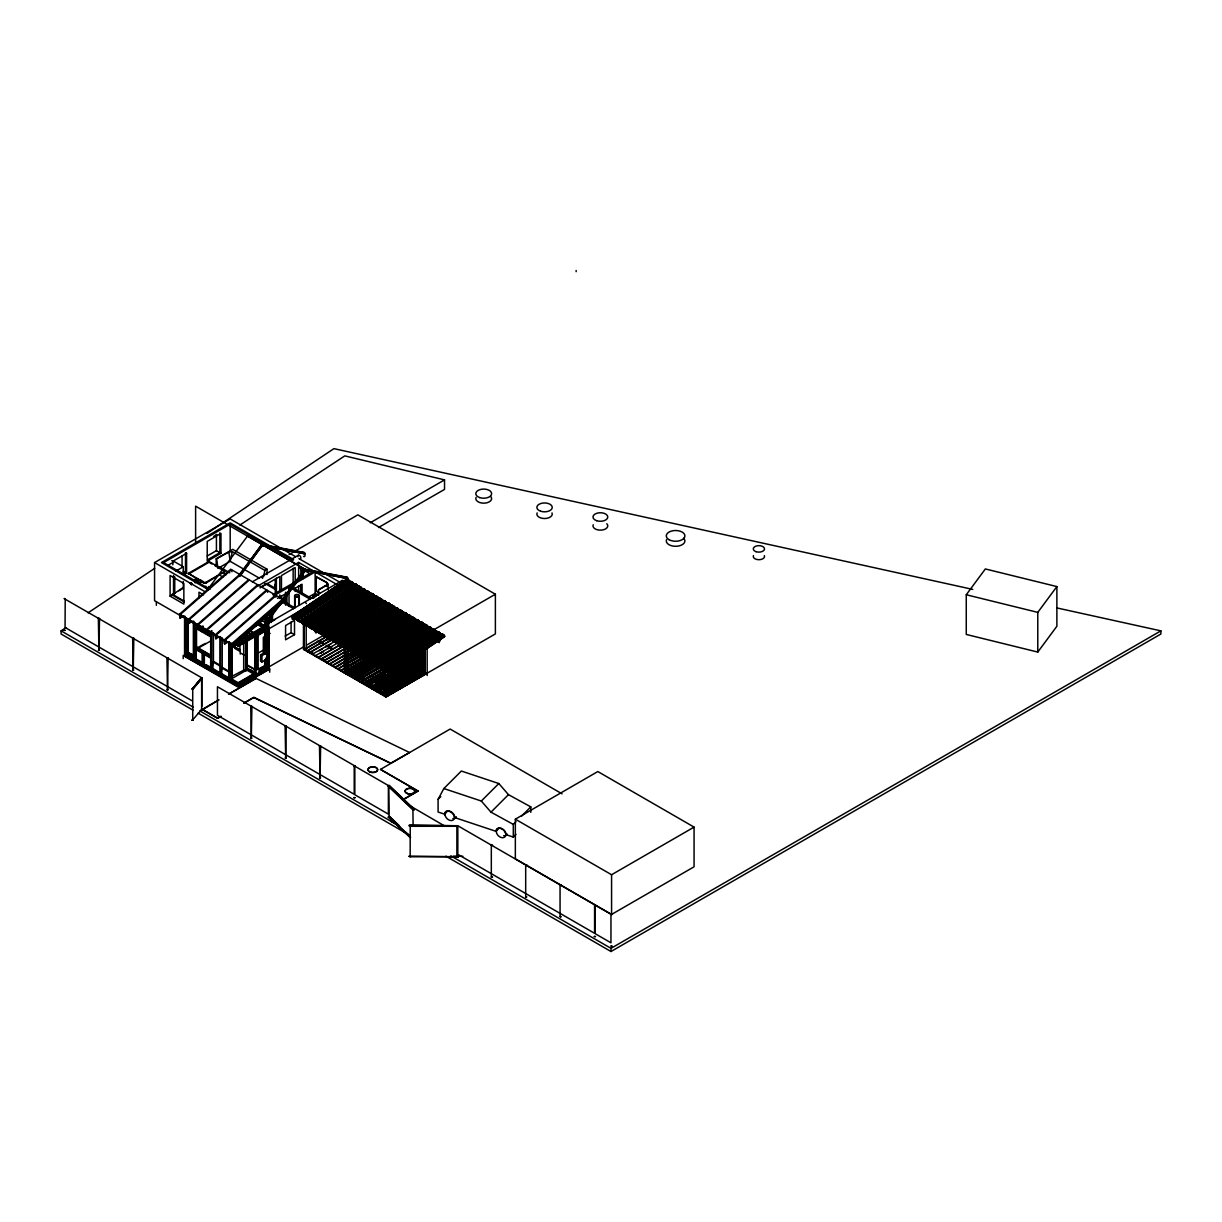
<?xml version="1.0" encoding="UTF-8"?>
<svg xmlns="http://www.w3.org/2000/svg" width="1222" height="1222" viewBox="0 0 1222 1222"><rect width="100%" height="100%" fill="white"/><g stroke="black" fill="none" stroke-linecap="round" stroke-linejoin="round"><path stroke-width="1.5" d="M304.828 553.81L261.844 545.363L304.828 553.81L304.003 552.39L261.844 544.401L240.184 574.447M276.218 607.426L267.099 619.661L267.099 620.623L268.748 620.639L268.764 624.03L267.114 624.045M304.568 568.978L304.721 570.109L283.061 599.192M193.045 689.025L191.9 688.903L192.984 689.101L201.844 678.5C199.828 677.08 204.043 678.011 201.325 678.042L192.419 688.948L201.325 678.042M218.769 699.855L202.241 709.829L201.37 709.386M267.053 574.554L267.053 569.192L264.914 570.43L232.317 551.611L230.179 561.326L220.021 567.176A3.162 1.818 -60 0 0 219.38 567.665M263.478 576.906L264.914 570.43M98.371 618.531L99.517 618.454L98.936 650.532L98.356 618.454L99.501 618.531M98.356 650.196L99.517 650.196M132.663 638.342L133.824 638.251L133.229 670.328L132.648 638.251L133.824 638.251M132.663 670.084L133.824 669.992M166.94 658.047L168.117 658.047L167.536 690.14L166.94 658.047L168.117 658.047M166.971 689.88L168.117 689.804M250.754 706.515L251.9 706.423L251.32 738.516L250.739 706.423L251.9 706.423M250.739 738.18L251.9 738.18M285.123 726.357L286.269 726.265L285.688 758.358L285.108 726.265L286.269 726.265M285.123 758.098L286.269 758.022M319.492 746.199L320.638 746.107L320.057 778.2L319.477 746.107L320.638 746.107M319.492 777.94L320.638 777.864M491.32 845.318L492.481 845.318L491.32 845.318L491.32 877.075L492.481 877.075L491.32 877.075M525.689 865.161L526.85 865.161L525.689 865.161L525.689 896.917L526.85 896.917L525.704 896.826M560.058 885.003L561.219 885.003L560.058 885.003L560.058 916.76L561.203 916.851L560.226 916.515M515.99 834.397L513.301 837.085L506.091 834.687A5.835 4.124 45 0 0 501.035 828.241A5.835 4.124 45 0 0 495.995 831.327L454.737 817.579A5.835 4.124 45 0 0 449.696 811.133A5.835 4.124 45 0 0 444.64 814.203L438.087 812.019L438.087 799.325L443.846 788.541L461.351 771.036L498.82 783.531L508.474 794.651L530.806 806.887L530.806 812.324M423.163 675.445L425.103 672.085M387.985 675.858L389.864 672.619M387.985 678.103L391.788 671.55M387.985 679.539L393.53 669.977M387.985 681.784L395.485 668.862M387.985 683.419L397.226 667.487M387.985 685.664L399.197 666.326M387.985 687.115L400.327 665.807M387.985 689.345L402.802 663.76M387.985 690.98L403.123 664.86M387.985 693.225L407.033 660.323M387.985 694.676L407.674 660.659M388.993 695.181L410.561 657.925M390.414 694.356L411.035 658.719M392.354 693.241L413.876 656.061M393.606 692.507L414.609 656.245M395.546 691.392L416.519 655.175M396.967 690.583L418.535 653.327L401.534 664.89M398.907 689.452L420.429 652.304M400.159 688.734L422.323 650.455M402.099 687.619L424.187 649.508M403.504 686.795L425.103 649.554M405.46 685.679L425.103 651.784M406.697 684.946L425.103 653.235M408.637 683.831L425.103 655.481M410.057 683.006L425.103 657.115M419.803 677.385L425.103 668.266M411.997 681.891L425.103 659.361M413.25 681.173L425.103 660.797M415.19 680.058L425.103 663.042M421.743 676.27L425.103 670.496M416.61 679.233L425.103 664.676M418.55 678.103L425.103 666.922M457.12 825.721L409.003 825.4L409.569 826.286L409.569 825.14L457.532 825.812M966.266 594.747L985.344 568.948L1056.877 586.575L1056.877 626.26L1037.784 652.074L966.266 634.447L966.266 594.747L1037.784 612.375L1056.877 586.575M247.562 536.015L209.924 586.529M239.054 574.997L261.844 544.401M239.879 575.47L262.669 544.89L304.828 552.863M239.863 576.448L262.669 544.89M281.915 599.773L304.721 569.162L346.88 577.135L347.705 578.571L304.721 570.109L347.705 578.571M268.229 619.096L277.363 606.845M347.705 577.609L305.546 569.635L267.924 620.15L267.939 624.503M192.419 688.948L201.325 678.363M312.771 598.322L312.74 596.397L314.115 596A10.341 5.973 0 0 1 316.101 596.367M312.74 597.97L314.115 597.589A10.341 5.973 0 0 1 314.787 597.68M438.087 799.325L440.775 796.622M444.64 814.203L446.58 812.263M443.846 788.541L481.315 801.036L498.82 783.531M481.315 801.036L490.969 812.156L508.474 794.651M495.995 831.327L497.934 829.371M513.301 837.085L513.301 824.392L515.99 821.703M521.382 816.311L530.806 806.887M233.066 645.216L179.42 614.147L233.066 645.216L284.344 600.17L230.729 569.223L179.451 614.254L180.138 618.149L183.392 616.27M239.695 574.477L188.387 619.417L189.074 623.296L192.328 621.433M240.383 574.875L189.074 619.814L189.074 623.296M248.631 579.64L197.322 624.579L198.01 628.459L201.263 626.581M249.319 580.038L198.01 624.977L198.01 628.459M257.567 584.803L206.258 629.727L206.258 633.225L211.818 630.812M258.254 585.201L206.946 630.124L206.946 633.622M266.503 589.966L215.194 634.89L215.882 638.785L219.135 636.906M276.126 595.511L224.817 640.45L224.817 643.933L224.13 643.536L224.13 640.053L275.439 595.114L275.928 597.146M282.588 599.254L231.279 644.177L231.279 647.675L267.71 627.436L267.022 615.338L267.022 620.929M236.488 643.077L283.764 601.667L283.275 599.651L231.966 644.574L231.966 648.072M393.53 820.726L389.436 816.892L388.306 817.396L389.375 817.304L388.459 817.243L410.287 837.696M291.371 616.591L346.773 579.106L349.11 580.694L293.601 618.164L291.355 616.759A2.444 1.283 55.9 0 1 293.311 617.965A2.429 1.283 55.9 0 0 295.357 619.157A2.444 1.283 55.9 0 1 297.435 620.348A2.429 1.283 55.9 0 0 299.497 621.54A2.444 1.283 55.9 0 1 301.559 622.731A2.429 1.283 55.9 0 0 303.621 623.923A2.444 1.283 55.9 0 1 305.699 625.114A2.429 1.283 55.9 0 0 307.745 626.306A2.444 1.283 55.9 0 1 309.823 627.497A2.429 1.283 55.9 0 0 311.87 628.688A2.444 1.283 55.9 0 1 313.947 629.88A2.429 1.283 55.9 0 0 316.009 631.071A2.444 1.283 55.9 0 1 318.087 632.263A2.429 1.283 55.9 0 0 320.133 633.454A2.444 1.283 55.9 0 1 322.211 634.646A2.429 1.283 55.9 0 0 324.258 635.837A2.444 1.283 55.9 0 1 326.335 637.029A2.429 1.283 55.9 0 0 328.397 638.22A2.444 1.283 55.9 0 1 330.459 639.412A2.429 1.283 55.9 0 0 332.521 640.603A2.444 1.283 55.9 0 1 334.599 641.794A2.429 1.283 55.9 0 0 336.646 643.001A2.444 1.283 55.9 0 1 338.723 644.177A2.429 1.283 55.9 0 0 340.785 645.384A2.444 1.283 55.9 0 1 342.847 646.575A2.429 1.283 55.9 0 0 344.91 647.767A2.444 1.283 55.9 0 1 346.987 648.958A2.429 1.283 55.9 0 0 349.034 650.15A2.444 1.283 55.9 0 1 351.111 651.341A2.429 1.283 55.9 0 0 353.158 652.533A2.444 1.283 55.9 0 1 355.235 653.724L411.035 616.453M291.355 616.759L346.972 579.091M299.787 611.397L342.053 582.833M292.577 617.064L348.041 579.564M322.394 597.13L327.099 593.953M292.99 617.461L348.469 579.961M348.774 580.313L293.295 617.813L348.789 580.465A2.429 1.283 55.9 0 0 350.836 581.657A2.444 1.283 55.9 0 1 352.914 582.848A2.429 1.283 55.9 0 0 354.96 584.04A2.444 1.283 55.9 0 1 357.038 585.231A2.429 1.283 55.9 0 0 359.1 586.423A2.444 1.283 55.9 0 1 361.162 587.614A2.429 1.283 55.9 0 0 363.224 588.805A2.444 1.283 55.9 0 1 365.302 589.997A2.429 1.283 55.9 0 0 367.348 591.188A2.444 1.283 55.9 0 1 369.426 592.38A2.429 1.283 55.9 0 0 371.488 593.571A2.444 1.283 55.9 0 1 373.55 594.763A2.429 1.283 55.9 0 0 375.612 595.954A2.444 1.283 55.9 0 1 377.69 597.146A2.429 1.283 55.9 0 0 379.737 598.337A2.444 1.283 55.9 0 1 381.814 599.528A2.429 1.283 55.9 0 0 383.861 600.72A2.444 1.283 55.9 0 1 385.938 601.911A2.429 1.283 55.9 0 0 388 603.103A2.444 1.283 55.9 0 1 390.062 604.294A2.429 1.283 55.9 0 0 392.125 605.486A2.444 1.283 55.9 0 1 394.202 606.677A2.429 1.283 55.9 0 0 396.249 607.884A2.444 1.283 55.9 0 1 398.326 609.075A2.429 1.283 55.9 0 0 400.388 610.267A2.444 1.283 55.9 0 1 402.45 611.458A2.429 1.283 55.9 0 0 404.513 612.65A2.444 1.283 55.9 0 1 406.59 613.841A2.429 1.283 55.9 0 0 408.637 615.033A2.444 1.283 55.9 0 1 410.714 616.224A2.429 1.283 55.9 0 0 412.776 617.416A2.444 1.283 55.9 0 1 414.838 618.607A2.429 1.283 55.9 0 0 416.901 619.798A2.444 1.283 55.9 0 1 418.978 620.99A2.429 1.283 55.9 0 0 421.025 622.181A2.444 1.283 55.9 0 1 423.102 623.373A2.429 1.283 55.9 0 0 425.149 624.564A2.444 1.283 55.9 0 1 427.226 625.756A2.429 1.283 55.9 0 0 429.289 626.947A2.444 1.283 55.9 0 1 431.351 628.139A2.429 1.283 55.9 0 0 433.413 629.33A2.444 1.283 55.9 0 1 435.49 630.521A2.429 1.283 55.9 0 0 437.537 631.713A2.444 1.283 55.9 0 1 439.615 632.904A2.429 1.283 55.9 0 0 441.677 634.096A2.444 1.283 55.9 0 1 443.739 635.287A2.429 1.283 55.9 0 0 444.808 636.265L389.314 673.612A2.429 1.283 55.9 0 1 388.26 672.635M382.333 669.045L437.537 631.56L439.935 633.149A2.429 1.283 55.9 0 0 440.668 633.729L443.662 634.89L443.83 637.166L388.367 674.666L388.168 672.237L291.966 616.682L292.15 619.111L295.663 617.599M293.631 618.195A2.429 1.283 55.9 0 0 294.349 618.79L349.828 581.29L353.234 583.093A2.429 1.283 55.9 0 0 354.655 583.917M294.349 618.79L350.195 581.458M294.533 618.882L350.561 581.535M295.357 619.157L351.111 581.473M294.899 619.004L296.732 619.478L352.18 581.947M296.732 619.478L352.593 582.344M297.083 619.798L352.898 582.695M297.435 620.348L352.914 582.848M297.42 620.196L353.204 583.047M297.756 620.593A2.429 1.283 55.9 0 0 299.191 621.418L355.235 583.856L299.497 621.54M299.634 621.356L300.856 621.861L356.305 584.33L357.359 585.475A2.429 1.283 55.9 0 0 358.092 586.056L361.483 587.858L305.989 625.313L302.613 623.556L358.275 586.148M300.856 621.861L356.732 584.727M357.023 585.078L301.559 622.578L357.038 585.231M357.328 585.43L301.849 622.93L301.223 622.197M302.98 623.724L358.626 586.27M303.468 623.8L358.825 586.3M303.621 623.923L359.36 586.239M304.95 624.213L360.429 586.713M305.378 624.61L360.857 587.11M305.699 625.114L361.162 587.461M310.113 627.696L365.592 590.195L363.224 588.653L307.47 626.183L310.144 627.741A2.429 1.283 55.9 0 0 310.877 628.322L314.268 630.124A2.429 1.283 55.9 0 0 315.704 630.949M307.745 626.306L363.484 588.637M309.09 626.611L364.568 589.111M309.502 626.993L364.981 589.493M309.823 627.497L365.286 589.844M310.877 628.322L366.34 590.822L369.747 592.624L314.237 630.078M311.06 628.413L366.524 590.913M311.228 628.49L366.875 591.036M311.579 628.566L367.348 591.036M311.87 628.688L367.623 591.02M313.214 628.994L368.693 591.494M313.642 629.376L369.12 591.876M313.947 629.88L369.411 592.227M370.129 593.296L315.337 630.338L315.52 632.599L373.245 594.259L373.871 595.007A2.429 1.283 55.9 0 0 374.604 595.588L378.01 597.39A2.429 1.283 55.9 0 0 379.431 598.215L382.135 599.773L326.625 637.242M370.816 593.693L316.024 630.735L316.208 632.996M373.214 594.228L371.473 593.418L316.269 630.903M316.009 631.071L371.748 593.403M316.467 630.919L317.369 631.392L372.817 593.877M373.55 594.61L318.071 632.11L317.369 631.392M373.55 594.763L318.407 632.507A2.429 1.283 55.9 0 0 319.125 633.088L322.532 634.89L377.965 597.359M318.362 632.461L373.84 594.961M319.125 633.088L374.604 595.588M319.309 633.179L374.971 595.756M319.66 633.302L375.337 595.832M320.133 633.454L375.872 595.786M321.478 633.76L376.941 596.26M321.89 634.142L377.369 596.642M322.196 634.493L377.674 596.993L322.211 634.646M379.462 598.215L323.983 635.715L326.656 637.273M324.258 635.837L380.011 598.169M325.602 636.143L381.081 598.643M326.03 636.525L381.493 599.024M381.799 599.376L326.32 636.876L381.814 599.528M382.501 600.445L327.71 637.472L327.893 639.748L385.205 601.025M386.259 602.156L383.051 600.445L327.389 637.853L330.78 639.656L386.228 602.125M383.219 600.521L327.756 638.021L383.586 600.598M328.397 638.22L384.136 600.552M330.154 638.907L385.633 601.407M330.459 639.412L385.923 601.759M332.521 640.603L388.26 602.935L332.247 640.481L334.92 642.039A2.429 1.283 55.9 0 0 335.638 642.619L339.044 644.422A2.429 1.283 55.9 0 0 340.48 645.247L343.168 646.805M333.866 640.908L389.329 603.408L390.383 604.539M334.278 641.29L389.757 603.79M334.599 641.794L390.062 604.142M334.889 642.008L390.353 604.508M335.638 642.619L391.116 605.119L394.523 606.922A2.429 1.283 55.9 0 0 395.943 607.746L398.647 609.304A2.429 1.283 55.9 0 0 399.38 609.885L402.771 611.687M335.821 642.726L391.3 605.226M336.004 642.787L391.651 605.333M336.34 642.864L392.125 605.333M336.646 642.986L392.399 605.318M337.99 643.291L393.469 605.791M338.418 643.673L393.881 606.173M338.723 644.177L394.187 606.54M339.013 644.391L394.492 606.891M355.052 633.638L339.395 644.223L339.579 646.499L342.404 644.59M361.315 629.406L392.629 608.25M340.51 645.247L396.249 607.731M340.785 645.384L396.524 607.701M342.114 645.674L397.593 608.174M342.542 646.056L398.021 608.556M342.847 646.423L398.311 608.923M342.847 646.575L398.326 609.075M343.138 646.774L398.616 609.274M399.38 609.885L343.901 647.385L347.308 649.188L402.741 611.657M344.085 647.492L399.731 610.053M344.436 647.614L400.113 610.129M344.91 647.767L400.648 610.083M346.238 648.057L401.717 610.557M346.666 648.439L402.145 610.939M346.972 648.806L402.45 611.306L346.987 648.958M349.034 650.15L404.772 612.466L406.911 614.07L351.401 651.54L349.492 649.997M405.857 612.94L350.378 650.44L351.264 653.235L351.081 650.975M350.79 650.837L406.269 613.337M351.096 651.189L406.575 613.688M351.111 651.341L406.59 613.841M355.22 653.571L410.699 616.071L407.812 614.758L352.165 652.151L355.556 653.953A2.429 1.283 55.9 0 0 356.992 654.778L359.68 656.336A2.429 1.283 55.9 0 0 360.414 656.932L363.82 658.719L419.253 621.188M352.516 652.319L407.995 614.819M352.7 652.38L408.362 614.895M353.158 652.533L408.912 614.849M354.502 652.823L409.981 615.323M354.93 653.22L410.409 615.72M355.526 653.923L411.004 616.423M357.023 654.778L412.761 617.263L415.159 618.836A2.429 1.283 55.9 0 0 415.892 619.432L419.299 621.219A2.429 1.283 55.9 0 0 420.719 622.044M355.235 653.724A2.429 1.283 55.9 0 0 357.298 654.916L413.036 617.232M358.626 655.206L414.105 617.706M359.054 655.603L414.533 618.103M357.298 654.916A2.444 1.283 55.9 0 1 359.36 656.107L414.838 618.454M359.65 656.306L415.129 618.806M360.414 656.932L415.892 619.432M360.597 657.024L416.076 619.523M360.78 657.1L416.427 619.646M361.116 657.161L416.885 619.646M359.375 656.107A2.429 1.283 55.9 0 0 361.422 657.299L417.16 619.615M407.476 626.626L410.607 624.518M362.766 657.589L418.23 620.089M363.178 657.986L418.657 620.486M361.437 657.299A2.444 1.283 55.9 0 1 363.499 658.49L418.963 620.837M363.499 658.49A2.429 1.283 55.9 0 0 365.546 659.681L421.025 622.029L365.271 659.544L367.944 661.102L423.392 623.571M366.89 659.972L422.369 622.472L423.423 623.602M367.318 660.369L422.781 622.869M365.561 659.681A2.444 1.283 55.9 0 1 367.623 660.873L423.087 623.22M424.508 624.366L368.677 661.698L424.508 624.366L427.547 625.985M368.861 661.789L424.874 624.427M367.623 660.873A2.429 1.283 55.9 0 0 369.686 662.064L425.424 624.381M369.212 661.912L371.045 662.385L426.493 624.854M371.045 662.385L426.921 625.252M371.748 663.103L427.211 625.603M369.686 662.064A2.444 1.283 55.9 0 1 371.748 663.256L427.226 625.756M427.517 625.954L372.038 663.454L371.412 662.706M371.748 663.256A2.429 1.283 55.9 0 0 373.81 664.447L429.548 626.764L431.672 628.383L376.177 665.837L373.535 664.325L429.548 626.764M377.567 662.339L374.436 664.447L374.619 666.723L373.749 664.05M375.154 664.737L430.618 627.237M375.566 665.135L431.045 627.634M375.872 665.486L431.351 627.986M373.81 664.447A2.444 1.283 55.9 0 1 375.887 665.639L431.351 628.139M376.208 665.883A2.429 1.283 55.9 0 0 376.926 666.464L432.588 629.055L435.811 630.766A2.429 1.283 55.9 0 0 437.232 631.591L437.537 631.56M376.926 666.464L432.771 629.131M377.293 666.632L433.138 629.208M377.461 666.677L433.673 629.147M379.278 667.12L434.757 629.62M379.706 667.518L435.169 630.017M379.996 667.869L435.475 630.369M375.887 665.639A2.429 1.283 55.9 0 0 377.934 666.83A2.444 1.283 55.9 0 1 380.011 668.022L435.49 630.521M377.919 666.677L380.332 668.266L435.78 630.72M380.011 668.022A2.429 1.283 55.9 0 0 382.074 669.213L437.812 631.53M383.403 669.503L438.881 632.003M382.532 669.06L383.8 669.87L439.309 632.4M382.074 669.213A2.444 1.283 55.9 0 1 384.136 670.404L439.599 632.752M384.426 670.603L439.905 633.103M440.668 633.729L385.19 671.229L388.596 673.032L444.029 635.486A2.429 1.283 55.9 0 0 444.793 636.112L389.314 673.612M385.373 671.321L440.852 633.821M385.556 671.397L441.203 633.943M385.892 671.474L441.661 633.943M384.136 670.404A2.429 1.283 55.9 0 0 386.198 671.596L441.936 633.928M387.527 671.901L443.006 634.401L444.06 635.532M387.954 672.283L443.433 634.783M443.739 635.135L388.275 672.787A2.444 1.283 55.9 0 0 386.198 671.596M390.75 672.176L395.378 669.06M421.575 651.341L429.273 646.133M432.359 644.055L436.987 640.924M193.213 710.303L61.1 634.019L61.1 630.858L65.866 627.68M88.06 612.848L154.675 568.352M207.022 533.388L333.911 448.642L972.773 589.401M239.879 525.063L344.803 455.882L444.533 479.879L444.533 489.396L378.515 527.507M345.765 673.368L382.914 694.814L384.533 693.821M384.533 691.591L380.928 693.668M215.087 635.593L154.568 600.689L154.568 562.578L230.179 518.938L295.617 556.713M163.641 562.578L230.179 524.177L230.179 550.832M213.758 536.351L216.813 534.579M171.752 560.608L172.852 561.234L186.599 553.291L186.599 573.149L183.544 574.905M168.407 565.068L174.364 561.631L183.3 566.794L183.3 574.08M175.861 571.086L183.3 566.794M207.266 555.964L216.431 550.679L220.968 553.306L220.968 533.449L207.221 541.392L207.221 561.234L220.968 553.306M182.445 574.264L185.5 572.507L185.5 552.665L186.599 553.291M207.648 559.722L219.868 552.665L219.868 532.823M188.387 573.378L209.008 561.478L224.13 570.2A1.94 1.115 0 0 1 224.13 571.789L206.258 582.909A1.94 1.115 0 0 1 203.509 582.909L188.387 573.378L203.509 582.115A1.94 1.115 0 0 0 206.258 582.115L224.13 571.789M188.387 574.172L209.008 562.273L212.032 564.014M216.187 566.015L216.187 558.866L232.684 549.35L267.053 569.192M216.187 558.866L228.881 552.1L232.317 551.611M195.199 582.909L195.199 579.213L196.711 578.342L198.224 579.213L198.224 582.909M190.632 583.016L192.037 583.551L191.61 584.528L190.189 583.154L191.335 584.834L191.228 582.68M183.132 587.538L172.165 594.961L184.385 602.018M198.224 579.213L196.711 580.083L195.199 579.213M178.84 590.806L183.3 588.225M170.102 596.153L183.85 604.096L183.85 583.459L170.102 575.516L170.102 596.153L174.639 593.541L174.639 576.662M197.597 581.794L200.866 579.9M199.66 583.062L202.883 581.198M289.11 554.544L357.863 514.844L495.384 594.228L495.384 633.913L385.938 696.952L303.453 649.34L303.453 623.037M252.312 581.84L298.336 555.277M257.735 586.041L298.642 562.426L337.822 585.048M370.266 522.756L444.533 479.879M260.454 587.278L267.053 583.474M260.087 587.858L279.807 576.478L279.807 591.173M202.165 629.391L195.566 625.588L193.916 626.535L211.238 636.54M197.322 628.062L200.576 626.183M202.165 631.3L202.165 626.214L203.264 626.214M202.165 631.942L204.364 630.659M202.715 632.248L204.364 631.3M206.258 633.225L209.512 631.346M272.857 594.778L313.764 571.163M220.036 672.726L212.888 668.602L211.238 669.564L211.788 631.148M273.896 595.756L315.139 571.957L315.139 594.808M277.531 598.429L286.956 592.991L286.956 604.096M293.249 589.355L302.078 584.253L302.078 593.51M225.734 678.088L186.218 655.267L186.08 651.54L193.366 654.946M320.027 593.266L315.902 590.883L315.902 576.601L327.175 582.787L327.175 586.361M193.916 647.813L195.566 647.492M211.131 655.359L196.528 646.942L194.466 648.134L210.688 657.497M197.964 647.538L203.723 644.208M183.88 655.832L238.87 686.779M198.651 647.935L205.846 643.78L205.159 643.383M206.396 643.459L211.345 640.603M315.902 576.601L327.175 582.787M255.001 625.725L259.874 622.899M315.902 590.883L318.927 592.303M318.514 589.844L328.138 584.284L318.514 589.844L318.514 595.343M224.817 643.933L228.071 642.069M252.435 627.986L260.561 623.296L260.561 620.929M308.265 597.268L315.139 593.296L318.407 595.19M229.935 643.52L228.835 643.52M268.122 623.235L342.099 580.526M269.665 622.609L275.225 619.401M241.299 639.182L245.607 636.066M236.09 642.512L264.96 625.847L264.96 617.141L265.648 617.538L265.648 626.244L259.049 622.426M241.116 639.931L246.157 637.013M231.279 647.675L242.659 641.107M245.897 639.228L267.022 627.039L268.809 628.062L268.809 668.709M267.16 627.115L238.183 644.483M209.161 655.328L204.364 652.579L204.364 663.683L202.715 664.631L202.715 653.526M231.279 645.292L267.71 625.053L267.022 624.656L267.16 627.741L268.809 628.704L238.183 646.377L236.533 644.788L238.183 645.751L268.809 628.062M310.174 604.982L269.084 628.704L269.145 669.014M212.75 669.32L213.438 661.377L220.036 665.196M270.184 633.408L263.31 637.38L263.341 653.862M213.438 668.923L211.788 669.87L211.238 631.453M240.245 654.106L239.833 645.201M221.549 674.407L222.236 667.365L228.835 671.183M285.123 636.112L291.08 632.675L294.517 634.661L294.517 620.364L285.581 625.527L285.581 639.809L294.517 634.661M221.686 673.689L220.036 674.636L220.036 636.54M257.842 653.281L263.341 650.119M260.561 654.839L266.06 651.662L267.435 652.456L267.435 658.811L261.936 661.988L260.561 661.194L260.561 654.839L261.936 655.634L267.435 652.456M231.706 676.469L244.232 669.87M246.432 641.718L246.569 668.526L247.256 668.129M230.21 677.339L232.134 678.454L246.157 670.359M257.766 669.198L265.648 665.44L265.648 668.144L258.453 672.299M258.453 669.595L265.648 665.44M238.183 682.731L255.367 672.818M256.055 672.574L254.818 673.291L246.569 668.526M260.378 670.084L265.235 667.273M230.973 678.561L238.595 682.976L256.055 672.894M259.217 671.077L264.96 667.747L264.96 665.043M269.084 666.8L303.606 646.866M306.89 644.972L324.976 634.539M186.08 653.923L238.901 684.412L269.145 666.952M257.979 673.689L268.26 667.12M184.568 654.793L238.183 685.756L268.809 668.067M269.145 668.22L238.901 685.695L229.033 679.982M267.557 669.946L238.901 686.489L238.901 684.412M269.711 672.222L269.711 668.984L238.183 687.176L183.193 655.435L183.193 658.673M327.313 636.036L304.141 649.417L306.829 650.883L328.275 638.51M325.587 637.349L304.141 649.737L304.141 623.296M255.963 678.393L228.621 694.172L255.963 678.393L409.553 752.508L390.673 763.246L253.825 697.35L243.972 703.032M202.287 709.417L218.769 700.007M328.474 638.617L306.89 651.326M320.088 643.704L323.463 641.84M331.086 640.129L309.64 652.517L306.966 651.357M309.777 652.67L332.949 639.289M335.76 640.924L312.465 654.137L309.853 652.624M319.125 650.761L322.501 648.897M325.724 646.957L330.75 644.131M338.586 642.558L315.276 655.771L312.664 654.259M320.301 653.342L323.601 651.433L320.363 653.388M341.259 644.177L318.102 657.39L315.413 656.245M341.396 644.177L318.239 657.558L320.912 659.025L344.085 645.812M202.363 709.34L217.699 718.2L220.983 716.306M202.394 709.585L217.699 718.353L220.983 716.459M243.972 703.185L253.825 697.502L390.673 763.246M344.222 645.812L321.05 659.498M345.246 648.378L323.738 660.644L321.126 659.147M345.383 648.378L323.876 661.117M328.825 658.261L332.124 656.367M337.073 653.51L340.373 651.601M326.686 662.752L344.91 651.922L326.549 662.278L323.937 660.766M345.872 654.381L329.375 663.897L326.763 662.4M346.009 654.534L329.512 664.371M342.634 656.718L346.009 654.855M345.383 657.91L332.185 665.532L329.573 664.02M348.682 656L353.632 653.144M345.597 658.032L332.323 666.005M350.409 655.175L353.769 653.312M337.211 663.103L340.571 661.239M344.91 661.438L335.011 667.151L332.399 665.654M348.209 659.529L356.457 654.778M345.108 661.56L335.149 667.64M348.27 659.651L356.656 654.9M338.372 665.685L341.748 663.821M344.421 664.967L337.822 668.785L335.21 667.273M359.268 656.397L347.72 663.072L359.482 656.52M337.959 669.259L344.635 665.089M362.094 658.032L340.648 670.404L338.036 668.908M362.292 658.154L340.785 670.893M352.257 664.172L355.633 662.309M348.407 669.182L364.904 659.651M366.768 658.826L343.596 672.512M346.895 670.603L350.195 668.709M346.284 673.658L369.38 660.323M346.345 674.101L369.579 660.445M349.095 675.292L370.541 662.904M370.755 663.027L349.232 675.445M353.57 675.965L373.565 664.661M433.168 630.155L495.384 594.228M354.869 679.02L374.742 667.243M357.557 680.165L380.852 666.952M360.918 678.699L364.217 676.805L360.994 678.745M361.086 679.172L364.293 677.309M360.368 681.8L383.54 668.587L360.505 681.952M362.155 681.326L365.454 679.417M370.403 676.56L373.703 674.651M378.652 671.795L381.951 669.9M386.351 670.206L363.194 683.434L384.533 671.26M363.331 683.587L384.838 671.168M367.654 684.106L384.227 674.697M367.791 684.259L384.365 674.697M397.486 667.12L402.435 664.264M368.968 687.161L372.191 684.9M375.429 682.869L383.739 678.225L375.566 683.037M386.977 676.209L410.21 663.347M368.968 686.84L372.328 684.9M387.114 676.362L410.271 662.996L412.883 664.493L371.641 688.307M401.885 668.067L405.261 666.204M384.533 684.183L374.375 689.895L415.709 666.127L413.097 664.615L371.778 688.78M377.277 691.56L418.52 667.747L415.908 666.25L374.604 690.415M377.354 692.003L382.364 689.177M393.851 682.472L397.211 680.608M380.103 693.195L421.483 669.855M383.54 691.759L380.164 693.622L421.544 669.503L424.156 671L382.914 694.814M395.012 685.053L400.037 682.243M403.26 680.287L406.636 678.424M387.939 695.333L424.92 674.3M427.165 673.139L385.908 696.937L385.908 672.39M380.5 769.417L418.031 791.077L380.5 769.417L450.139 729.045L562.089 793.857M402.649 799.799L418.031 790.924M402.649 799.967L418.031 791.077M515.348 819.183L597.833 771.556L694.065 827.111L694.065 866.795L611.58 914.423L515.348 858.867L515.348 819.183L611.58 874.738L694.065 827.111M450.826 855.858L611 948.333L1160.9 630.858L1160.9 634.019L611 951.51L445.862 856.164M345.765 670.771L365.638 659.422M345.765 672.421L368.769 659.269M346.895 674.025L369.273 661.194M348.148 674.743L370.526 661.927M350.088 675.858L372.466 663.042M351.508 676.683L372.618 664.6M353.448 677.813L374.558 665.715M354.701 678.531L376.682 665.944M356.641 679.646L379.599 666.509M358.061 680.471L381.233 667.227M345.765 660.98L357.236 654.442M345.765 663.21L359.65 655.298M345.765 664.844L360.566 656.413M345.765 667.09L362.919 657.299M345.765 668.541L362.14 659.177M360.001 681.586L381.264 669.442M361.254 682.319L384.533 669.014M364.614 684.259L384.533 672.91M366.569 685.374L384.533 675.14M345.765 657.283L355.648 651.677M345.765 659.529L356.503 653.419M367.822 686.092L384.533 676.591M369.762 687.222L384.533 678.836M345.765 653.419L350.683 650.639M345.765 655.649L351.783 652.243M371.183 688.047L384.533 680.471M373.122 689.162L384.533 682.716M345.765 651.968L350.21 649.462M376.33 691.01L384.533 686.428M377.766 691.835L384.533 688.062M379.721 692.966L384.533 690.308M439.172 642.512L439.874 639.748L439.172 642.512L436.193 640.71M388.443 817.243L389.436 816.418L398.983 825.369M389.375 785.563L388.291 785.731L389.375 785.563L414.258 809.269L413.25 809.621L388.382 785.899L389.375 785.563L388.382 786.388L413.25 810.094L414.258 809.269L413.25 810.094M413.25 809.621L414.258 809.269M404.36 612.512L349.309 649.967M409.569 826.286L457.532 826.286M410.164 856.103L456.982 856.744L410.164 856.775L410.164 855.629M453.454 856.133L462.878 856.301M355.266 583.856L356.335 584.36M388.291 602.935L389.36 603.424M421.33 621.998L422.4 622.502M1056.602 607.869L1160.9 630.858M275.821 584.712L275.042 584.498L275.622 589.539M490.969 812.156L513.301 824.392M268.748 620.639L267.099 619.661M267.099 620.639L267.924 621.112L305.546 570.582L305.393 569.452M267.939 623.556L268.764 624.03M348.377 580.587L442.96 635.196M348.392 580.74L382.639 600.521M385.892 602.4L398.937 609.931M407.094 614.635L441.341 634.417M443.83 637.166L442.975 634.493M298.886 558.607L339.792 582.207M293.586 559.508L230.179 522.894L161.441 562.578L208.595 589.798M229.079 523.535L293.005 560.44M305.546 569.635L195.612 506.168L195.612 542.858M298.642 567.191L309.227 573.301M290.393 586.239L311.457 598.398M310.083 599.192L289.018 587.034L289.018 606.081M407.461 661.362L410.073 662.874M421.346 669.381L418.734 667.869L377.415 692.034M407.384 661.713L424.233 671.443L383.051 695.287M286.956 592.991L285.581 592.196L285.581 605.15M259.507 578.25L230.179 561.326L228.881 552.1M424.324 673.551L387.863 695.211L386.61 694.478M424.416 673.933L425.103 674.33L425.103 647.95M266.839 583.429L275.026 588.149M264.777 583.352L276.264 589.982M397.99 666.448L401.045 668.22L401.733 665.44L401.733 667.823M283.626 601.377L294.96 607.93M282.251 602.171L293.586 608.709M220.021 567.176L229.797 572.828M215.057 565.755L224.13 570.995A1.94 1.115 0 0 1 224.13 572.583M222.847 572.782L226.116 574.661M219.456 575.043L222.74 576.937M291.966 616.835L388.184 672.39M327.893 639.748L327.022 637.074M339.579 646.499L338.708 643.826M388.367 674.666L387.496 671.993M323.479 643.429L317.888 641L322.791 643.826M326.732 645.323L331.636 648.149M326.06 645.72L330.948 648.546M183.208 571.178L186.599 573.149M162.541 561.952L209.94 589.31M260.928 620.012L265.816 622.853M309.655 651.326L312.878 653.19M377.766 690.644L382.669 693.485M154.568 562.578L205.281 591.86M259.049 623.067L264.181 625.863M304.141 648.943L312.19 653.587M315.398 655.435L320.225 658.23M323.448 660.079L328.275 662.874M344.36 672.161L345.047 672.558L344.36 672.955L344.36 646.514M377.766 691.438L382.669 694.279M340.846 670.527L343.535 672.467M383.128 694.936L384.472 695.715M268.26 629.025L255.505 637.013L246.707 631.942M257.399 623.373L265.51 628.704M257.338 623.984L263.906 627.772M256.925 624.213L263.127 627.803M203.555 594.839L198.972 592.196L198.972 597.818M249.685 630.476L254.161 633.057M249.594 630.751L254.039 633.317M255.505 634.157L257.43 635.272L257.43 668.281M248.173 632.141L255.505 636.387L255.505 675.751L254.955 636.693M245.607 633.836L246.157 670.985L246.707 640.038M172.165 594.167L184.385 601.224M266.06 658.016L267.435 658.811M220.036 638.449L223.886 640.664M233.142 646.041L239.68 649.814M232.928 646.041L239.512 649.844M203.814 630.353L211.467 634.768M234.578 648.271L239.512 651.112M199.201 628.322L210.749 634.982M269.711 668.984L238.183 685.756M240.765 653.144L244.4 655.236M264.685 667.594L267.16 669.014L267.16 629.651M193.916 627.176L211.238 637.181M251.381 670.191L254.497 671.993M246.707 667.808L255.78 673.047M246.707 670.038L254.955 674.804M196.116 647.171L210.719 655.603M203.814 652.258L196.116 647.813L194.466 648.76L210.688 658.123M196.971 649.096L201.599 651.769M212.75 661.774L220.999 666.54L220.999 674.086M221.549 667.762L229.797 672.528M186.08 651.54L194.329 656.306M188.417 654.473L193.366 657.329M195.566 658.612L202.287 662.477M205.968 664.6L210.749 667.365M227.735 677.171L222.236 674.009L220.586 674.956L220.586 636.861M230.072 679.157L238.183 684.473M409.294 805.405L443.953 825.583M191.93 700.71L65.056 627.466L65.224 598.643L64.079 598.566L201.813 677.843L201.813 706.423M390.628 821.108L397.211 824.743M61.1 630.858L193.213 707.126M199.812 710.929L399.625 826.301M198.163 713.159L409.538 835.191M247.715 536.198L304.721 569.162M405.811 832.243L409.905 836.077M388.443 816.77L410.287 837.223M389.375 786.036L414.258 809.743M410.592 837.085L389.085 816.586L388.718 786.708M383.8 669.87L384.456 670.649M305.714 602.736L306.386 603.576M261.966 577.487L262.638 578.312M267.679 592.38L267.19 590.363L215.882 635.287L215.882 638.785M231.936 571.743L231.447 569.727L180.138 614.651L180.138 618.149M216.661 559.141L217.959 568.367M312.74 596.397L312.771 596.733A12.251 7.072 0 0 0 313.137 598.001M362.766 657.711L362.949 659.987L362.079 657.314M304.339 623.984L304.522 626.26L303.652 623.587M292.654 617.232L292.837 619.508M412.914 809.774L413.097 824.713M1037.784 612.375L1037.784 652.074M611.58 874.738L611.58 914.423M611 948.333L611 951.51M576.158 270.49L576.158 271.681M456.875 826.286L456.875 856.103M427.165 646.759L427.181 675.537M424.416 651.326L424.324 673.948M410.225 826.286L410.164 856.775M387.97 671.199L387.985 695.761M387.282 674.575L387.282 695.349M385.22 670.099L385.22 696.54M384.533 669.717L384.533 696.143M347.796 649.89L347.796 670.664M346.88 577.135L346.88 578.098M345.734 647.309L345.765 673.765M345.047 646.912L345.047 673.353M328.076 584.253L328.138 589.783M326.9 582.94L326.9 586.514M316.177 576.433L316.177 590.715M313.687 595.954L313.687 597.543M306.203 625.878L306.203 648.546M304.003 552.39L304.003 553.337M303.163 568.902L303.163 578.25M303.025 568.673L303.025 578.067M302.842 569.437L302.842 578.77M301.651 567.588L301.651 578.861M300.963 568.215L300.963 579.121M300.963 584.574L300.963 591.83M300.704 585.307L300.704 592.716M299.298 595.847A2.337 1.344 0 0 1 295.8 597.008A2.337 1.344 0 0 1 295.8 594.671A2.337 1.344 0 0 1 299.298 595.847L299.298 605.272M298.978 595.847A2.016 1.161 0 0 1 295.953 596.855A2.016 1.161 0 0 1 295.953 594.839A2.016 1.161 0 0 1 298.978 595.847L298.978 605.272M298.642 562.426L298.642 580.16M298.642 585.705L298.642 591.265M295.205 582.283L295.205 567.588L281.457 575.516L281.457 590.226M295.205 587.797L295.205 591.479M294.945 595.847L294.945 607.151M294.639 595.847L294.639 607.151M293.143 568.23L293.143 582.94M291.08 621.952L291.08 632.675M281.457 595.74L281.457 599.422M279.807 594.854L279.807 598.536M276.371 578.174L276.371 592.869M275.271 579.365L275.271 594.075M272.521 611.794L272.521 621.326M271.147 611.367L271.147 622.487M269.772 612.436L269.772 621.692M266.61 630.598L266.61 653.465M266.61 657.268L266.61 668.709M265.51 630.598L265.51 653.465M265.51 659.177L265.51 664.89M265.235 631.087L265.235 653.938M265.235 659.651L265.235 665.364M264.685 629.498L264.685 652.349M264.685 659.972L264.685 668.709M261.936 655.634L261.936 661.988M257.979 635.593L257.979 669.87M255.78 636.158L255.78 671.199M255.367 635.929L255.367 670.97M247.256 631.942L247.256 635.745M247.256 641.458L247.256 666.219M246.707 631.56L246.707 637.655M245.607 637.334L245.607 670.664L243.682 669.564L243.682 641.779M238.595 682.976L238.595 684.244M232.134 646.957L232.134 678.454M231.584 647.278L231.584 678.76L229.385 680.028L193.916 659.559L193.916 621.463M231.034 642.894L231.034 679.722L229.385 680.669L229.385 641.932M229.11 641.779L229.11 672.253M228.835 641.626L228.835 679.722M224.13 570.2L224.13 570.995M222.236 637.808L222.236 668.281M216.431 534.442L216.431 550.679M213.438 632.736L213.438 663.21M210.688 636.861L210.688 669.244M209.008 560.562L209.008 562.273M206.258 582.115L206.258 582.909M203.677 652.976L203.677 664.081M203.509 582.115L203.509 582.909M202.715 626.535L202.715 631.621M202.165 653.205L202.165 664.325M196.528 628.169L196.528 646.942M196.116 628.413L196.116 658.918L194.466 659.88L194.466 627.497M195.428 648.21L195.428 659.315M193.366 621.143L193.366 659.238L184.568 654.167L186.767 653.526L185.118 654.473L185.118 616.377M188.28 619.478L188.28 655.664M187.867 619.233L187.867 655.435M186.767 619.233L186.767 651.616M184.568 616.056L184.568 655.435M183.3 581.382L183.3 588.683M182.063 556.086L182.063 566.916M174.364 577.471L174.364 594.014M173.539 575.409L173.539 594.167M172.852 561.234L172.852 564.839M156.355 601.713L156.355 605.348M764.346 555.598A5.636 3.254 0 0 1 758.893 559.707A5.636 3.254 0 0 1 753.455 555.598M490.587 496.315A7.928 4.583 0 0 1 484.752 503.143A7.928 4.583 0 0 1 476.061 497.415M551.993 512.919A7.699 4.445 0 0 1 544.554 518.525A7.699 4.445 0 0 1 537.115 512.919M606.799 523.734A7.408 4.277 0 0 1 601.346 530.119A7.408 4.277 0 0 1 593.22 524.773M683.663 538.23A9.318 5.377 0 0 1 676.82 546.249A9.318 5.377 0 0 1 666.601 539.513M346.865 579.243A2.444 1.283 55.9 0 1 348.789 580.465M381.768 669.091A2.429 1.283 55.9 0 1 380.332 668.266M345.979 580.083A2.093 1.207 60 0 1 347.079 578.159A2.093 1.207 60 0 1 348.698 581.244M267.144 624.121A2.093 1.207 60 0 1 269.008 626.855A2.093 1.207 60 0 1 267.144 627.436M341.702 581.076A2.093 1.207 60 0 1 343.886 581.29M297.954 556.713A2.093 1.207 60 0 1 298.886 555.185A2.093 1.207 60 0 1 300.734 557.14A2.093 1.207 60 0 1 300.123 559.004M302.46 552.894A2.093 1.207 60 0 1 304.889 554.849A2.093 1.207 60 0 1 303.514 556.422M208.519 586.529A1.94 1.115 0 0 1 208.29 587.996A1.94 1.115 0 0 1 205.739 588.072M205.021 587.308A1.94 1.115 0 0 1 205.8 586.285M456.188 816.617A5.438 3.849 45 0 1 452.858 818.648M507.359 834.168A5.438 3.849 45 0 1 503.663 835.68M191.9 720.17L193.045 720.201L191.9 720.17M64.079 630.308L65.224 630.399L64.14 630.231M257.063 669.06L258.59 669.182L257.063 669.06M353.861 765.858L355.006 765.95L353.861 765.858M353.861 797.615L355.006 797.706L353.861 797.615M409.003 856.347L410.149 856.439L409.065 856.271M456.967 857.141L458.113 857.233L456.967 857.141M594.32 904.738L595.435 904.906L594.472 904.586M594.32 936.48L595.465 936.571L594.32 936.48M611.015 914.331L612.161 914.423L611.015 914.331M611.015 946.088L612.161 946.164L611.076 945.996M201.63 678.485L192.725 688.979L192.725 719.926L201.63 709.447L201.63 678.485M247.256 664.951L246.569 665.348L255.505 669.717L247.256 664.951M331.849 646.682L328.55 648.577L331.91 646.713M354.273 765.629L217.455 686.749L217.455 715.328L354.212 794.285L354.212 765.705M388.382 785.563L354.838 766.194L354.838 794.758L388.382 814.127L388.382 785.563M594.579 904.723L457.822 825.767L457.822 854.346L594.579 933.303L594.579 904.723M610.954 914.224L595.175 905.12L595.175 933.684L610.954 942.804L610.954 914.224M505.725 835.1L505.709 833.923A5.438 3.849 45 0 0 500.989 828.547A5.438 3.849 45 0 0 496.361 830.914L496.376 832.075A5.438 3.849 45 0 0 501.096 837.467A5.438 3.849 45 0 0 505.725 835.1M479.742 497.614A7.928 4.583 0 0 0 491.641 493.657A7.928 4.583 0 0 0 479.742 489.686A7.928 4.583 0 0 0 479.742 497.614M540.704 511.239A7.699 4.445 0 0 0 552.252 507.39A7.699 4.445 0 0 0 540.704 503.54A7.699 4.445 0 0 0 540.704 511.239M596.672 520.709A7.408 4.277 0 0 0 607.792 516.998A7.408 4.277 0 0 0 596.672 513.301A7.408 4.277 0 0 0 596.672 520.709M669.014 539.681A9.318 5.377 0 0 0 684.595 537.268A9.318 5.377 0 0 0 673.2 530.684A9.318 5.377 0 0 0 669.014 539.681M756.082 551.702A5.636 3.254 0 0 0 764.529 548.892A5.636 3.254 0 0 0 756.082 546.066A5.636 3.254 0 0 0 756.082 551.702M407.491 793.613A4.857 2.811 0 0 0 414.777 791.184A4.857 2.811 0 0 0 407.491 788.755A4.857 2.811 0 0 0 407.491 793.613A4.857 2.811 0 0 0 414.777 791.031A4.857 2.811 0 0 0 407.491 788.587A4.857 2.811 0 0 0 407.491 793.46M370.373 772.182A4.857 2.811 0 0 0 377.659 769.753A4.857 2.811 0 0 0 370.373 767.172A4.857 2.811 0 0 0 370.373 772.029A4.857 2.811 0 0 0 377.659 769.6A4.857 2.811 0 0 0 370.373 767.324A4.857 2.811 0 0 0 370.373 772.182M445.144 815.517A5.438 3.849 45 0 0 453.026 820.145A5.438 3.849 45 0 0 450.918 812.004A5.438 3.849 45 0 0 445.144 815.517"/></g></svg>
